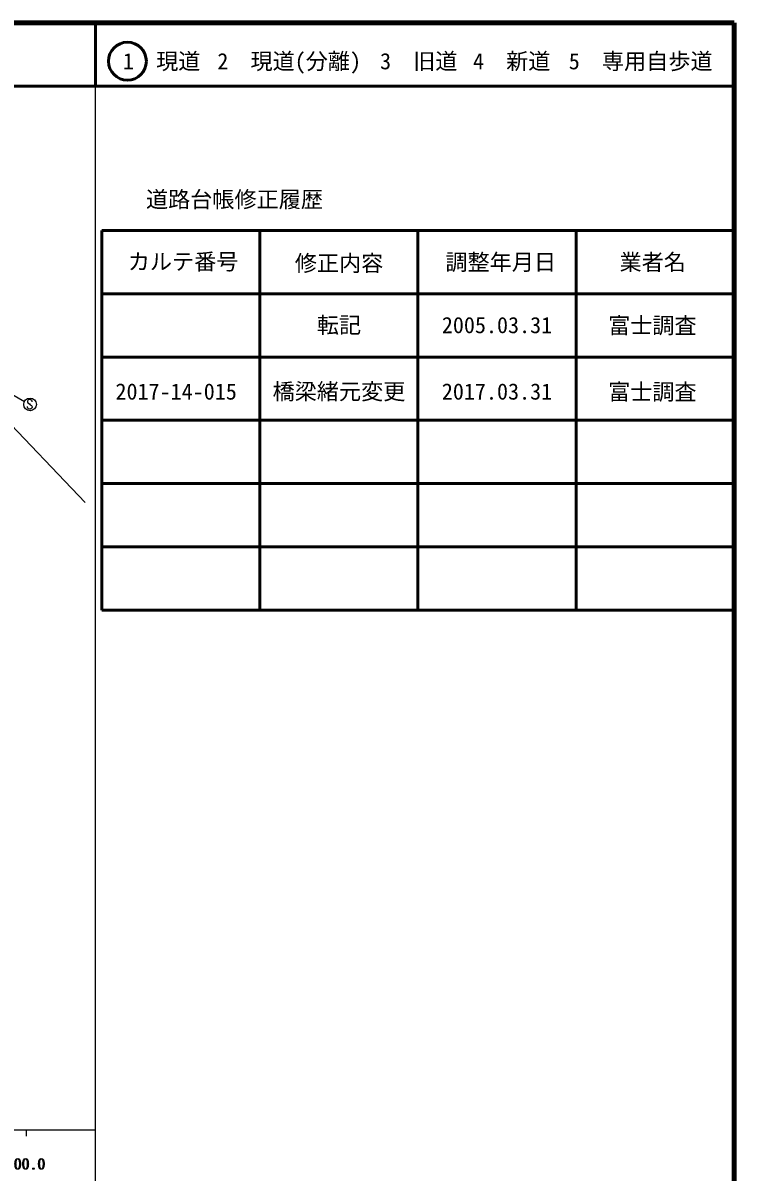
# Model space of a CAD drawing. Units: millimetres, scale not verified. Extents: x 40000 to 680000, y 20000 to 380000.
# Drawn here: x 567506 to 680000, y 198357 to 380000 of the extents above; entities that cross this region are included whole.
import ezdxf
from ezdxf.enums import TextEntityAlignment as Align

# ---------------------------------------------------------------- set-up
doc = ezdxf.new("R2010")
doc.units = ezdxf.units.MM
doc.header["$LTSCALE"] = 1000
for name, color, linetype, lineweight in [('M-BGD', 7, 'Continuous', 25), ('M-BMK-SRVR', 3, 'Continuous', 25), ('M-TTL', 2, 'Continuous', 140), ('M-TTL-BAND', 7, 'Continuous', 25), ('M-TTL-FRAM', 2, 'Continuous', 50), ('M-TTL-LINE', 7, 'Continuous', 50)]:
    doc.layers.add(name, color=color, linetype=linetype, lineweight=lineweight)
doc.layers.add('M-TTL-TXT', color=7, linetype='Continuous')
doc.styles.add('ＭＳ ゴシック', font='')
doc.styles.get('ＭＳ ゴシック').set_extended_font_data('MS Gothic')

msp = doc.modelspace()

# ---------------------------------------------------------------- linework, layer by layer
at = {"layer": 'M-BGD'}
for p, q in [((550903, 329861), (567729, 320147)), ((568342, 320402), (568218, 320218)), ((568218, 320218), (568221, 320086)), ((568221, 320086), (568284, 319957)), ((568284, 319957), (568540, 319776)), ((568534, 320468), (568342, 320402)), ((568656, 320466), (568534, 320468)), ((568540, 319776), (568669, 319644)), ((568906, 320347), (568656, 320466)), ((568969, 320215), (568906, 320347)), ((568969, 320086), (568969, 320215)), ((568221, 319238), (568218, 319360)), ((568261, 319136), (568221, 319238)), ((568345, 319025), (568261, 319136)), ((568532, 318965), (568345, 319025)), ((568666, 318965), (568532, 318965)), ((568766, 318994), (568666, 318965)), ((568669, 319644), (568848, 319528)), ((568908, 319086), (568766, 318994)), ((568848, 319528), (568974, 319328)), ((568969, 319217), (568908, 319086)), ((568974, 319328), (568969, 319217))]:
    msp.add_line(p, q, dxfattribs=at)
msp.add_circle((568626, 319705), 1000, dxfattribs=at)
at = {"layer": 'M-BMK-SRVR'}
msp.add_line((549605, 333274), (577329, 304175), dxfattribs=at)
at = {"layer": 'M-TTL'}
for p, q in [((680000, 380000), (40000, 380000)), ((680000, 20000), (680000, 380000))]:
    msp.add_line(p, q, dxfattribs=at)
at = {"layer": 'M-TTL-BAND'}
for p, q in [((579000, 20000), (579000, 370000)), ((40000, 205000), (579000, 205000)), ((568000, 205000), (568000, 204000))]:
    msp.add_line(p, q, dxfattribs=at)
at = {"layer": 'M-TTL-FRAM'}
for p, q in [((580000, 347197), (580000, 287197)), ((580000, 347197), (680000, 347197)), ((580000, 287197), (680000, 287197))]:
    msp.add_line(p, q, dxfattribs=at)
at = {"layer": 'M-TTL-LINE'}
for p, q in [((579000, 380000), (579000, 370000)), ((40000, 370000), (680000, 370000)), ((605000, 347197), (605000, 287197)), ((630000, 347197), (630000, 287197)), ((655000, 347197), (655000, 287197)), ((580000, 337197), (680000, 337197)), ((580000, 327197), (680000, 327197)), ((580000, 317197), (680000, 317197)), ((580000, 307197), (680000, 307197)), ((580000, 297197), (680000, 297197))]:
    msp.add_line(p, q, dxfattribs=at)
msp.add_circle((584031, 373958), 3000, dxfattribs=at)

# ---------------------------------------------------------------- texts
at = {"layer": 'M-TTL-BAND', "style": 'ＭＳ ゴシック'}
for p in [(567844, 198195), (568000, 198195)]:
    msp.add_text('500.0', height=1833, dxfattribs=at).set_placement(p, align=Align.BOTTOM_CENTER)
at = {"layer": 'M-TTL-TXT', "style": 'ＭＳ ゴシック'}
for s, p in [('1\u3000現道', (589448, 373958)), ('2\u3000現道(分離)', (609619, 373958)), ('3\u3000旧道', (630121, 373958)), ('4\u3000新道', (644824, 373958)), ('5\u3000専用自歩道', (665228, 373958)), ('道路台帳修正履歴', (600968, 352113)), ('カルテ番号', (592839, 342277)), ('修正内容', (617509, 342023)), ('調整年月日', (643089, 342197)), ('業者名', (667134, 342197)), ('転記', (617500, 332245)), ('2005.03.31', (642500, 332245)), ('富士調査', (667077, 332189)), ('橋梁緒元変更', (617500, 321743)), ('富士調査', (667077, 321687)), ('2017-14-015', (591740, 321743)), ('2017.03.31', (642500, 321743))]:
    msp.add_text(s, height=2566, dxfattribs=at).set_placement(p, align=Align.MIDDLE_CENTER)

doc.saveas('drawing.dxf')
